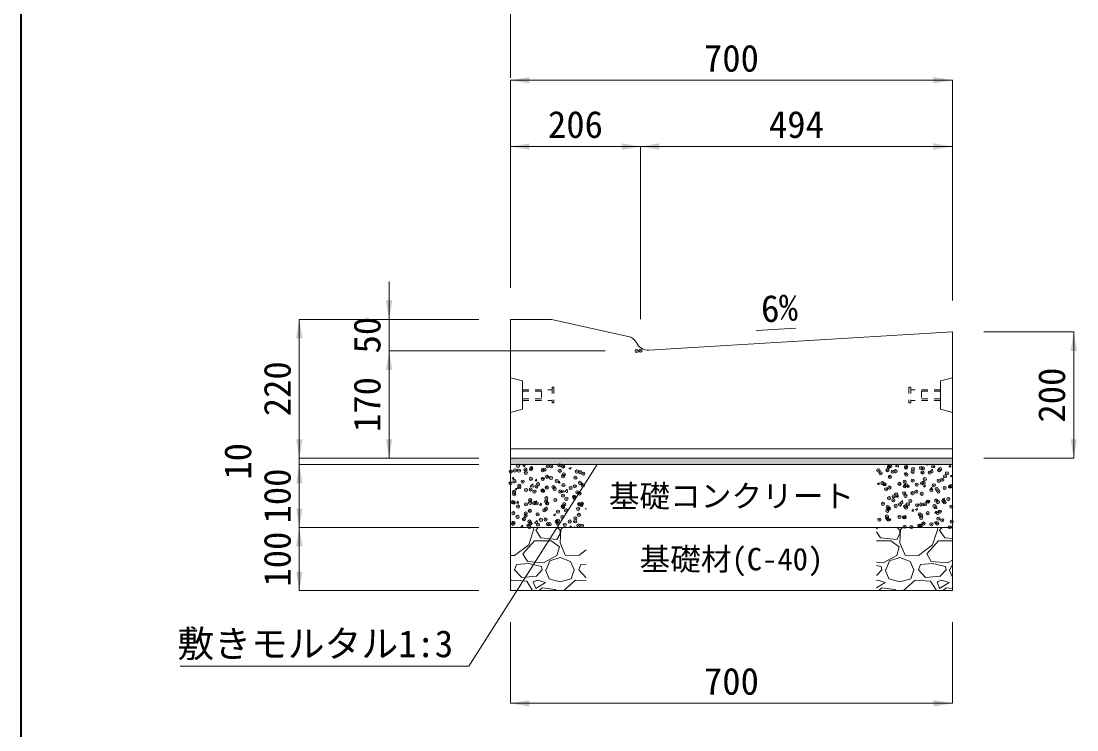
# Model space of a CAD drawing. Units: millimetres at full size; some dimension numbers follow another scale. Extents: x 10958 to 21458, y 2125 to 9550.
# Drawn here: x 11458 to 13130, y 3590 to 4714 of the extents above; entities that cross this region are included whole.
import ezdxf
from ezdxf.enums import TextEntityAlignment as Align

# ---------------------------------------------------------------- set-up
doc = ezdxf.new("R2010")
doc.units = ezdxf.units.MM
doc.header["$LTSCALE"] = 10
doc.header["$PDMODE"] = 32
doc.header["$PDSIZE"] = 5
doc.linetypes.add('USER1', pattern=[2, 1, -1])
doc.layers.add('ハッチング_モルタル', color=30, linetype='Continuous')
doc.layers.add('文字', color=41, linetype='Continuous')
for name, color, linetype, lineweight in [('ハッチング_基礎', 150, 'Continuous', 5), ('側溝', 2, 'Continuous', 20), ('図枠', 7, 'Continuous', 5), ('寸法線', 7, 'Continuous', 13), ('引出線', 4, 'Continuous', 13), ('舗装・基礎', 3, 'Continuous', 13), ('補助線', 8, 'Continuous', 20), ('部品', 3, 'USER1', 5)]:
    doc.layers.add(name, color=color, linetype=linetype, lineweight=lineweight)
doc.styles.add('ＭＳ ゴシック', font='')
doc.styles.get('ＭＳ ゴシック').set_extended_font_data('MS Gothic')

# ---------------------------------------------------------------- blocks, each defined once
blk = doc.blocks.new('filled_arrow')
at = {"color": 0, "linetype": 'Continuous', "lineweight": -2}
blk.add_solid([(7.5, 1.25), (0, 0), (7.5, -1.25)], dxfattribs=at)
blk = doc.blocks.new('open_arrow')
at = {"color": 0, "linetype": 'Continuous', "lineweight": -2}
blk.add_lwpolyline([(7.5, 1.25), (0, 0), (7.5, -1.25)], dxfattribs=at)

msp = doc.modelspace()

# ---------------------------------------------------------------- hatches: boundary and pattern name
at = {"layer": 'ハッチング_モルタル'}
msp.add_hatch(color=256, dxfattribs=at).paths.add_polyline_path([(12933.14, 4010.84), (12933.14, 4020.84), (12233.14, 4020.84), (12233.14, 4010.84)])

# ---------------------------------------------------------------- linework, layer by layer
at = {"layer": 'ハッチング_基礎'}
for p, q in [((12252.83, 4008.99), (12256.39, 4010.36)), ((12252.83, 4008.98), (12255.35, 4007.28)), ((12255.35, 4007.28), (12256.38, 4010.35)), ((12325.83, 4004.91), (12328.36, 4003.21)), ((12325.84, 4004.92), (12329.39, 4006.29)), ((12328.36, 4003.21), (12329.39, 4006.28)), ((12843.27, 4007.5), (12847.79, 4006.8)), ((12843.28, 4007.49), (12846.49, 4010.84)), ((12847.79, 4006.79), (12847.32, 4010.84)), ((12856.55, 3996.89), (12859.08, 3995.18)), ((12856.56, 3996.9), (12860.11, 3998.26)), ((12859.08, 3995.18), (12860.11, 3998.25)), ((12891.05, 4010.14), (12891.64, 4010.84)), ((12891.05, 4010.14), (12894.09, 4009.87)), ((12894.07, 4009.87), (12893.89, 4010.84)), ((12897.49, 3999.08), (12901.45, 4003.21)), ((12897.49, 3999.09), (12902.01, 3998.39)), ((12902.01, 3998.38), (12901.44, 4003.21)), ((12927.49, 4006.95), (12929.94, 4009.87)), ((12927.49, 4006.95), (12930.53, 4006.69)), ((12930.5, 4006.68), (12929.92, 4009.87)), ((12235.72, 3987.91), (12238.17, 3990.83)), ((12235.72, 3987.91), (12238.76, 3987.64)), ((12238.74, 3987.64), (12238.15, 3990.83)), ((12264.59, 3975.79), (12268.54, 3979.91)), ((12269.1, 3975.09), (12268.54, 3979.91)), ((12272.16, 3984.72), (12274.61, 3987.64)), ((12272.16, 3984.72), (12275.19, 3984.46)), ((12275.18, 3984.45), (12274.59, 3987.64)), ((12283.15, 3988.54), (12286.71, 3989.9)), ((12283.15, 3988.53), (12285.67, 3986.82)), ((12285.68, 3986.82), (12286.71, 3989.89)), ((12308.6, 3981.53), (12311.04, 3984.45)), ((12308.6, 3981.53), (12311.63, 3981.27)), ((12311.61, 3981.27), (12311.03, 3984.45)), ((12345.03, 3978.35), (12347.48, 3981.27)), ((12348.05, 3978.08), (12347.46, 3981.26)), ((12813.87, 3980.51), (12817.43, 3981.88)), ((12813.87, 3980.5), (12816.4, 3978.8)), ((12816.4, 3978.8), (12817.43, 3981.87)), ((12825.23, 3978.3), (12827.68, 3981.22)), ((12828.24, 3978.03), (12827.66, 3981.22)), ((12929.56, 3992.83), (12933.12, 3994.19)), ((12929.56, 3992.82), (12932.08, 3991.11)), ((12932.08, 3991.11), (12933.11, 3994.18)), ((12240.46, 3972.14), (12242.99, 3970.44)), ((12240.47, 3972.15), (12244.03, 3973.52)), ((12242.99, 3970.44), (12244.02, 3973.51)), ((12264.59, 3975.8), (12269.1, 3975.09)), ((12313.47, 3968.08), (12316, 3966.37)), ((12313.48, 3968.09), (12317.03, 3969.45)), ((12316, 3966.37), (12317.03, 3969.44)), ((12318.8, 3967.38), (12322.76, 3971.5)), ((12318.8, 3967.39), (12323.32, 3966.69)), ((12323.32, 3966.68), (12322.76, 3971.5)), ((12345.03, 3978.35), (12348.07, 3978.08)), ((12825.23, 3978.3), (12828.26, 3978.04)), ((12861.66, 3975.12), (12864.11, 3978.04)), ((12861.66, 3975.12), (12864.7, 3974.85)), ((12864.68, 3974.85), (12864.09, 3978.03)), ((12886.87, 3976.43), (12889.4, 3974.73)), ((12886.88, 3976.44), (12890.44, 3977.81)), ((12889.4, 3974.73), (12890.43, 3977.8)), ((12898.1, 3971.93), (12900.55, 3974.85)), ((12898.1, 3971.93), (12901.14, 3971.66)), ((12901.12, 3971.66), (12900.53, 3974.84)), ((12242.77, 3949.7), (12245.22, 3952.62)), ((12242.77, 3949.7), (12245.81, 3949.43)), ((12245.79, 3949.43), (12245.2, 3952.61)), ((12270.79, 3951.7), (12274.35, 3953.07)), ((12270.79, 3951.69), (12273.31, 3949.99)), ((12273.31, 3949.99), (12274.34, 3953.06)), ((12279.21, 3946.51), (12281.66, 3949.43)), ((12279.21, 3946.51), (12282.24, 3946.25)), ((12282.22, 3946.24), (12281.64, 3949.43)), ((12343.79, 3947.62), (12346.32, 3945.92)), ((12343.8, 3947.63), (12347.35, 3949)), ((12346.32, 3945.92), (12347.35, 3948.99)), ((12844.19, 3960.05), (12846.72, 3958.34)), ((12844.2, 3960.06), (12847.75, 3961.42)), ((12846.72, 3958.34), (12847.75, 3961.41)), ((12850.01, 3949.6), (12853.97, 3953.72)), ((12850.01, 3949.6), (12854.53, 3948.9)), ((12854.53, 3948.9), (12853.96, 3953.72)), ((12917.2, 3955.99), (12920.76, 3957.36)), ((12917.2, 3955.98), (12919.72, 3954.28)), ((12919.72, 3954.28), (12920.75, 3957.35)), ((12301.11, 3931.25), (12304.67, 3932.61)), ((12301.11, 3931.24), (12303.64, 3929.53)), ((12303.64, 3929.53), (12304.67, 3932.6)), ((12315.64, 3943.32), (12318.09, 3946.24)), ((12315.64, 3943.32), (12318.68, 3943.06)), ((12318.66, 3943.05), (12318.07, 3946.24)), ((12352.08, 3940.14), (12353.14, 3941.39)), ((12352.08, 3940.14), (12353.14, 3940.04)), ((12832.28, 3940.09), (12834.72, 3943.01)), ((12832.28, 3940.09), (12835.31, 3939.83)), ((12835.29, 3939.82), (12834.7, 3943.01)), ((12868.71, 3936.91), (12871.16, 3939.82)), ((12868.71, 3936.9), (12871.75, 3936.64)), ((12871.73, 3936.64), (12871.14, 3939.82)), ((12874.51, 3939.6), (12877.04, 3937.89)), ((12874.52, 3939.61), (12878.08, 3940.97)), ((12877.04, 3937.89), (12878.07, 3940.96)), ((12904.22, 3941.2), (12908.74, 3940.5)), ((12904.23, 3941.19), (12908.18, 3945.31)), ((12905.15, 3933.72), (12907.6, 3936.64)), ((12905.15, 3933.72), (12908.19, 3933.45)), ((12908.17, 3933.45), (12907.58, 3936.63)), ((12908.74, 3940.49), (12908.18, 3945.31)), ((12249.82, 3911.49), (12252.27, 3914.41)), ((12252.84, 3911.22), (12252.25, 3914.4)), ((12258.43, 3914.86), (12261.99, 3916.23)), ((12258.43, 3914.85), (12260.95, 3913.15)), ((12260.95, 3913.15), (12261.98, 3916.22)), ((12271.32, 3917.9), (12275.28, 3922.02)), ((12271.32, 3917.9), (12275.84, 3917.2)), ((12275.84, 3917.19), (12275.28, 3922.02)), ((12326.84, 3910.84), (12329.5, 3913.61)), ((12329.81, 3910.84), (12329.49, 3913.61)), ((12831.83, 3923.21), (12834.36, 3921.51)), ((12831.84, 3923.22), (12835.39, 3924.59)), ((12834.36, 3921.51), (12835.39, 3924.58)), ((12904.84, 3919.15), (12908.4, 3920.52)), ((12904.84, 3919.14), (12907.36, 3917.44)), ((12907.36, 3917.44), (12908.39, 3920.51)), ((12249.82, 3911.49), (12252.86, 3911.22)), ((12262.18, 3883.58), (12270.31, 3908.98)), ((12270.31, 3908.98), (12269.17, 3910.84)), ((12277.26, 3910.84), (12273.36, 3906.95)), ((12273.36, 3906.95), (12281.49, 3894.76)), ((12288.39, 3910.84), (12288.71, 3911.22)), ((12288.75, 3910.84), (12288.69, 3911.21)), ((12306.89, 3891.71), (12311.97, 3900.85)), ((12311.97, 3906.95), (12307.51, 3910.84)), ((12312.98, 3907.96), (12311.97, 3886.63)), ((12311.97, 3900.85), (12311.97, 3906.95)), ((12316.14, 3910.84), (12312.98, 3907.96)), ((12331.57, 3910.84), (12334.99, 3912.16)), ((12334.55, 3910.84), (12334.99, 3912.15)), ((12815.26, 3910.84), (12813.14, 3908.72)), ((12813.14, 3904.28), (12819.49, 3894.76)), ((12844.89, 3891.71), (12849.97, 3900.85)), ((12849.97, 3906.95), (12845.51, 3910.84)), ((12850.98, 3907.96), (12849.97, 3886.63)), ((12849.97, 3900.85), (12849.97, 3906.95)), ((12854.14, 3910.84), (12850.98, 3907.96)), ((12901.78, 3883.58), (12909.91, 3908.98)), ((12909.91, 3908.98), (12908.77, 3910.84)), ((12916.86, 3910.84), (12912.96, 3906.95)), ((12912.96, 3906.95), (12921.09, 3894.76)), ((12239.83, 3866.31), (12262.18, 3883.58)), ((12253.04, 3869.36), (12271.33, 3889.68)), ((12271.33, 3889.68), (12297.74, 3889.68)), ((12281.49, 3894.76), (12306.89, 3891.71)), ((12297.74, 3889.68), (12310.95, 3880.53)), ((12310.95, 3880.53), (12306.89, 3866.31)), ((12311.97, 3886.63), (12320.09, 3867.32)), ((12813.14, 3889.68), (12835.74, 3889.68)), ((12819.49, 3894.76), (12844.89, 3891.71)), ((12835.74, 3889.68), (12848.95, 3880.53)), ((12848.95, 3880.53), (12844.89, 3866.31)), ((12849.97, 3886.63), (12858.09, 3867.32)), ((12879.43, 3866.31), (12901.78, 3883.58)), ((12892.64, 3869.36), (12910.93, 3889.68)), ((12910.93, 3889.68), (12933.14, 3889.68)), ((12921.09, 3894.76), (12933.14, 3893.31)), ((12233.14, 3866.63), (12239.83, 3866.31)), ((12260.15, 3857.16), (12253.04, 3869.36)), ((12306.89, 3866.31), (12285.55, 3855.13)), ((12295.71, 3858.18), (12311.97, 3863.26)), ((12311.97, 3863.26), (12328.22, 3857.16)), ((12320.09, 3867.32), (12341.43, 3866.31)), ((12341.43, 3866.31), (12353.14, 3875.35)), ((12844.89, 3866.31), (12823.55, 3855.13)), ((12833.71, 3858.18), (12849.97, 3863.26)), ((12849.97, 3863.26), (12866.22, 3857.16)), ((12858.09, 3867.32), (12879.43, 3866.31)), ((12899.75, 3857.16), (12892.64, 3869.36)), ((12239.83, 3843.96), (12242.88, 3852.08)), ((12262.18, 3854.12), (12242.88, 3852.08)), ((12285.55, 3855.13), (12260.15, 3857.16)), ((12282.5, 3849.04), (12262.18, 3854.12)), ((12283.52, 3843.96), (12282.5, 3849.04)), ((12289.61, 3843.96), (12295.71, 3858.18)), ((12328.22, 3857.16), (12334.32, 3843.96)), ((12341.43, 3843.96), (12344.48, 3852.08)), ((12353.14, 3852.99), (12344.48, 3852.08)), ((12823.55, 3855.13), (12813.14, 3855.96)), ((12820.5, 3849.04), (12813.14, 3850.88)), ((12821.52, 3843.96), (12820.5, 3849.04)), ((12827.61, 3843.96), (12833.71, 3858.18)), ((12866.22, 3857.16), (12872.32, 3843.96)), ((12879.43, 3843.96), (12882.48, 3852.08)), ((12901.78, 3854.12), (12882.48, 3852.08)), ((12925.15, 3855.13), (12899.75, 3857.16)), ((12922.1, 3849.04), (12901.78, 3854.12)), ((12923.12, 3843.96), (12922.1, 3849.04)), ((12933.14, 3859.31), (12925.15, 3855.13)), ((12929.21, 3843.96), (12933.14, 3853.1)), ((12251.01, 3831.76), (12239.83, 3843.96)), ((12274.37, 3833.8), (12251.01, 3831.76)), ((12283.52, 3843.96), (12274.37, 3833.8)), ((12288.6, 3843.96), (12294.69, 3829.73)), ((12294.69, 3829.73), (12311.97, 3824.65)), ((12311.97, 3824.65), (12329.24, 3829.73)), ((12329.24, 3829.73), (12334.32, 3843.96)), ((12352.61, 3831.76), (12341.43, 3843.96)), ((12353.14, 3831.81), (12352.61, 3831.76)), ((12821.52, 3843.96), (12813.14, 3834.64)), ((12826.6, 3843.96), (12832.69, 3829.73)), ((12832.69, 3829.73), (12849.97, 3824.65)), ((12849.97, 3824.65), (12867.24, 3829.73)), ((12867.24, 3829.73), (12872.32, 3843.96)), ((12890.61, 3831.76), (12879.43, 3843.96)), ((12913.97, 3833.8), (12890.61, 3831.76)), ((12923.12, 3843.96), (12913.97, 3833.8)), ((12928.2, 3843.96), (12933.14, 3832.44)), ((12234.75, 3827.7), (12233.14, 3826.22)), ((12259.13, 3825.67), (12234.75, 3827.7)), ((12268.19, 3810.84), (12259.13, 3825.67)), ((12276.41, 3827.7), (12269.29, 3824.65)), ((12269.29, 3824.65), (12273.36, 3814.49)), ((12273.36, 3814.49), (12288.6, 3823.64)), ((12288.6, 3823.64), (12276.41, 3827.7)), ((12283.52, 3815.51), (12278.86, 3810.84)), ((12303.84, 3812.46), (12283.52, 3815.51)), ((12336.35, 3827.7), (12317.89, 3810.84)), ((12353.14, 3826.3), (12336.35, 3827.7)), ((12814.41, 3827.7), (12813.14, 3827.15)), ((12813.14, 3815.56), (12826.6, 3823.64)), ((12826.6, 3823.64), (12814.41, 3827.7)), ((12821.52, 3815.51), (12816.86, 3810.84)), ((12841.84, 3812.46), (12821.52, 3815.51)), ((12874.35, 3827.7), (12855.89, 3810.84)), ((12898.73, 3825.67), (12874.35, 3827.7)), ((12907.79, 3810.84), (12898.73, 3825.67)), ((12916.01, 3827.7), (12908.89, 3824.65)), ((12908.89, 3824.65), (12912.96, 3814.49)), ((12912.96, 3814.49), (12928.2, 3823.64)), ((12928.2, 3823.64), (12916.01, 3827.7)), ((12923.12, 3815.51), (12918.46, 3810.84)), ((12933.14, 3814.01), (12923.12, 3815.51)), ((12305.69, 3810.84), (12303.84, 3812.46)), ((12843.69, 3810.84), (12841.84, 3812.46))]:
    msp.add_line(p, q, dxfattribs=at)
for p in [(12233.85, 3999.47), (12240.25, 4001.39), (12245.3, 4008.59), (12246.57, 4001.14), (12257.06, 4003.05), (12257.47, 3997.44), (12265.81, 4003.67), (12266.33, 4004.97), (12284.18, 4001.9), (12287.09, 4002.52), (12291.99, 4008.22), (12297.89, 4007.9), (12310.61, 4009.57), (12311.3, 4000.75), (12316.72, 4007.61), (12317.76, 3995.12), (12338.42, 3999.61), (12343.84, 3998.7), (12348.57, 3996.29), (12816.01, 4001.42), (12819.47, 3996.87), (12830.36, 4001.78), (12832.41, 4007.1), (12834.67, 4008.21), (12838.71, 3999.41), (12843.12, 4000.27), (12859.53, 4005.95), (12859.99, 4006.87), (12860.13, 3994.88), (12870.24, 3999.13), (12870.79, 4003.63), (12883.51, 4005.31), (12885.79, 3998.13), (12886.65, 4004.81), (12897.36, 3997.98), (12902.75, 4007.84), (12912.18, 4001.94), (12913.77, 4003.66), (12924.48, 3996.84), (12233.21, 3981.1), (12239.63, 3984.48), (12252.45, 3983.64), (12265.72, 3988.06), (12276.87, 3979.66), (12284.53, 3987.86), (12291.38, 3991.31), (12297.25, 3989.53), (12306.5, 3984.75), (12316.49, 3992.07), (12317.14, 3978.21), (12336.12, 3989.83), (12343.23, 3981.79), (12347.92, 3977.93), (12822.31, 3981.28), (12825.35, 3979.37), (12834.05, 3991.3), (12849.43, 3980.13), (12857.43, 3983.59), (12859.52, 3977.97), (12870.15, 3985.27), (12876.54, 3978.98), (12885.18, 3981.22), (12887.51, 3981.64), (12889.39, 3987.8), (12903.66, 3977.84), (12911.56, 3985.03), (12917.14, 3986.73), (12921.47, 3992.03), (12239.02, 3967.57), (12239.08, 3963.6), (12247.17, 3977.09), (12247.24, 3974.57), (12257.88, 3970.26), (12265.1, 3971.15), (12271.16, 3967.82), (12274.29, 3975.94), (12283.88, 3969.5), (12285, 3969.12), (12290.76, 3974.4), (12301.41, 3974.8), (12303.12, 3972.03), (12312.12, 3967.97), (12316.53, 3961.3), (12328.52, 3973.65), (12335.2, 3976.26), (12339.24, 3966.83), (12342.61, 3964.87), (12828.26, 3971.47), (12833.43, 3974.39), (12844.07, 3963.56), (12856.78, 3965.23), (12857.89, 3976.56), (12858.9, 3961.06), (12870.06, 3965.4), (12876.02, 3967.77), (12884.56, 3964.31), (12899.69, 3970.49), (12908.1, 3971.99), (12910.94, 3968.12), (12920.82, 3973.66), (12929.31, 3975.57), (12930.78, 3976.69), (12237.06, 3951.26), (12238.4, 3950.66), (12245.15, 3944.26), (12257.8, 3947.79), (12264.18, 3950.12), (12264.48, 3954.24), (12270.52, 3949.46), (12274.77, 3949.35), (12289.76, 3952), (12290.14, 3957.49), (12291.3, 3948.97), (12304.4, 3954.44), (12315.91, 3944.39), (12318.42, 3947.83), (12321.84, 3956.22), (12334.02, 3959.52), (12334.56, 3957.89), (12341.99, 3947.96), (12345.54, 3946.68), (12346.2, 3948.37), (12823.13, 3948.49), (12832.82, 3957.48), (12839.53, 3954.17), (12840.43, 3960.32), (12843.42, 3945.2), (12850.24, 3947.35), (12858.28, 3944.15), (12862.66, 3947.73), (12866.65, 3953.03), (12877.36, 3946.2), (12883.94, 3947.4), (12889.46, 3947.63), (12893.77, 3951.88), (12894.74, 3951.95), (12904.48, 3945.06), (12907.46, 3953.63), (12910.32, 3951.21), (12919.09, 3952.71), (12920.89, 3950.73), (12926.7, 3956.16), (12931.6, 3943.91), (12237.78, 3933.75), (12244.44, 3927.75), (12257.15, 3929.43), (12257.32, 3933.11), (12263.86, 3937.33), (12276.39, 3931.96), (12286.94, 3938.2), (12289.52, 3940.58), (12308.48, 3936.18), (12315.29, 3927.48), (12316.57, 3943.28), (12321.19, 3937.86), (12340.43, 3940.39), (12341.37, 3931.05), (12829.43, 3928.35), (12830.21, 3937.46), (12830.7, 3943.52), (12832.2, 3940.57), (12849.29, 3927.69), (12856.54, 3927.2), (12857.66, 3927.24), (12859.84, 3942.54), (12881.38, 3931.92), (12883.32, 3930.49), (12894.09, 3933.59), (12909.71, 3934.3), (12913.33, 3936.12), (12237.16, 3916.84), (12237.88, 3918.48), (12254.29, 3924.16), (12263.03, 3911.92), (12263.25, 3920.41), (12265, 3917.34), (12276.72, 3915.33), (12281.41, 3923.01), (12288.91, 3923.67), (12292.12, 3916.19), (12295.11, 3916.15), (12306.35, 3920.42), (12307.83, 3917.82), (12308.53, 3921.87), (12319.24, 3915.04), (12327.07, 3920.35), (12335.64, 3920.72), (12335.97, 3925.5), (12340.75, 3914.14), (12346.35, 3913.9), (12817.34, 3923.49), (12830.05, 3925.16), (12831.58, 3923.66), (12857.74, 3912.23), (12868.01, 3911.88), (12880.73, 3913.56), (12882.7, 3913.58), (12883.66, 3926.06), (12887.36, 3917.32), (12899.97, 3916.09), (12909.09, 3917.39), (12910.78, 3924.91), (12916.99, 3922.4), (12929.16, 3911.25), (12932.05, 3920.31)]:
    msp.add_point(p, dxfattribs=at)
at = {"layer": '側溝'}
for p, q in [((12233.14, 4240.84), (12298.14, 4240.84)), ((12233.14, 4020.84), (12233.14, 4240.84)), ((12298.14, 4240.84), (12419.63, 4213.84)), ((12933.14, 4220.84), (12452.39, 4192)), ((12933.14, 4020.84), (12933.14, 4220.84)), ((12933.14, 4020.84), (12233.14, 4020.84))]:
    msp.add_line(p, q, dxfattribs=at)
at = {"layer": '側溝', "lineweight": 9}
for p, q in [((12233.14, 4148.34), (12252.14, 4143.34)), ((12933.14, 4148.34), (12914.14, 4143.34)), ((12252.14, 4143.34), (12252.14, 4098.34)), ((12914.14, 4143.34), (12914.14, 4098.34)), ((12252.14, 4098.34), (12233.14, 4093.34)), ((12914.14, 4098.34), (12933.14, 4093.34)), ((12933.14, 4035.84), (12233.14, 4035.84))]:
    msp.add_line(p, q, dxfattribs=at)
at = {"layer": '側溝'}
for centre, start, end in [((12415.29, 4194.32), 29.42851, 77.47119), ((12451.12, 4211.96), 202.98985, 273.43363)]:
    msp.add_arc(centre, 20, start, end, dxfattribs=at)
at = {"layer": '図枠', "lineweight": 40}
msp.add_line((11458.14, 2374.64), (11458.14, 9299.64), dxfattribs=at)
at = {"layer": '寸法線'}
for p, q in [((12233.14, 4623.57), (12233.14, 4897.11)), ((12933.14, 4619.84), (12233.14, 4619.84)), ((12233.14, 4290.84), (12233.14, 4619.84)), ((12933.14, 4270.84), (12933.14, 4619.84)), ((12439.09, 4514.84), (12233.14, 4514.84)), ((12233.14, 4290.84), (12233.14, 4514.84)), ((12933.14, 4514.84), (12439.09, 4514.84)), ((12439.09, 4241.2), (12439.09, 4514.84)), ((12439.09, 4241.2), (12439.09, 4514.84)), ((12933.14, 4270.84), (12933.14, 4514.84)), ((12040.95, 4130.84), (12040.95, 4300.84)), ((11898.77, 4020.84), (11898.77, 4240.84)), ((12183.14, 4240.84), (11898.77, 4240.84)), ((12183.14, 4240.84), (12040.95, 4240.84)), ((12983.14, 4220.84), (13125.32, 4220.84)), ((13125.32, 4220.84), (13125.32, 4020.84)), ((12040.95, 4020.84), (12040.95, 4190.84)), ((12383.14, 4190.84), (12040.95, 4190.84)), ((12383.14, 4190.84), (12040.95, 4190.84)), ((11898.77, 4050.84), (11898.77, 3980.84)), ((12183.14, 4020.84), (11898.77, 4020.84)), ((12183.14, 4020.84), (11898.77, 4020.84)), ((12183.14, 4020.84), (12040.95, 4020.84)), ((12983.14, 4020.84), (13125.32, 4020.84)), ((12183.14, 4010.84), (11898.77, 4010.84)), ((11898.77, 4010.84), (11898.77, 3850.84)), ((12183.14, 4010.84), (11898.77, 4010.84)), ((11898.77, 3970.84), (11898.77, 3810.84)), ((12183.14, 3910.84), (11898.77, 3910.84)), ((12183.14, 3910.84), (11898.77, 3910.84)), ((12183.14, 3810.84), (11898.77, 3810.84)), ((12233.14, 3760.84), (12233.14, 3632.26)), ((12933.14, 3760.84), (12933.14, 3632.26)), ((12233.14, 3632.26), (12933.14, 3632.26))]:
    msp.add_line(p, q, dxfattribs=at)
at = {"layer": '引出線'}
for points in [[(12622.79, 4223.11), (12685.36, 4226.98), (12632.01, 4223.68)], [(12370.3, 4010.84), (12167.47, 3691.33), (11710.06, 3691.33)]]:
    msp.add_lwpolyline(points, dxfattribs=at)
at = {"layer": '舗装・基礎'}
for points in [[(12233.14, 4020.84), (12933.14, 4020.84), (12933.14, 4010.84), (12233.14, 4010.84)], [(12233.14, 4010.84), (12933.14, 4010.84), (12933.14, 3910.84), (12233.14, 3910.84)], [(12233.14, 3910.84), (12933.14, 3910.84), (12933.14, 3810.84), (12233.14, 3810.84)]]:
    msp.add_lwpolyline(points, close=True, dxfattribs=at)
at = {"layer": '補助線'}
for p in [(12433.14, 4190.84), (12439.09, 4191.2)]:
    msp.add_point(p, dxfattribs=at)
at = {"layer": '部品'}
for p, q in [((12299.14, 4133.34), (12302.14, 4133.34)), ((12299.14, 4133.34), (12299.14, 4108.34)), ((12302.14, 4133.34), (12302.14, 4108.34)), ((12867.14, 4133.34), (12864.14, 4133.34)), ((12864.14, 4133.34), (12864.14, 4108.34)), ((12867.14, 4133.34), (12867.14, 4108.34)), ((12252.14, 4129.34), (12299.14, 4129.34)), ((12252.14, 4126.84), (12282.14, 4126.84)), ((12252.14, 4114.84), (12282.14, 4114.84)), ((12282.14, 4126.84), (12282.14, 4114.84)), ((12914.14, 4129.34), (12867.14, 4129.34)), ((12914.14, 4126.84), (12884.14, 4126.84)), ((12884.14, 4126.84), (12884.14, 4114.84)), ((12914.14, 4114.84), (12884.14, 4114.84)), ((12252.14, 4112.34), (12299.14, 4112.34)), ((12299.14, 4108.34), (12302.14, 4108.34)), ((12867.14, 4108.34), (12864.14, 4108.34)), ((12914.14, 4112.34), (12867.14, 4112.34))]:
    msp.add_line(p, q, dxfattribs=at)

# ---------------------------------------------------------------- block references
at = {"layer": '寸法線', "xscale": 4, "yscale": 4}
for p in [(12233.14, 4619.84), (12233.14, 4514.84), (12439.09, 4514.84), (12233.14, 3632.26)]:
    msp.add_blockref('filled_arrow', p, dxfattribs=at)
for p, rotation in [((12933.14, 4619.84), 180), ((12439.09, 4514.84), 180), ((12933.14, 4514.84), 180), ((12040.95, 4240.84), 90), ((11898.77, 4240.84), 270), ((13125.32, 4220.84), 270), ((12040.95, 4190.84), 270), ((12040.95, 4190.84), 270), ((11898.77, 4020.84), 90), ((12040.95, 4020.84), 90), ((13125.32, 4020.84), 90), ((11898.77, 4010.84), 270), ((11898.77, 3910.84), 90), ((11898.77, 3910.84), 270), ((11898.77, 3810.84), 90), ((12933.14, 3632.26), 180)]:
    msp.add_blockref('filled_arrow', p, dxfattribs=dict(at, rotation=rotation))
at = {"layer": '引出線', "xscale": 0.133, "yscale": 0.133}
for name, p, rotation in [('open_arrow', (12622.79, 4223.11), 3.5), ('filled_arrow', (12370.3, 4010.84), 237.6)]:
    msp.add_blockref(name, p, dxfattribs=dict(at, rotation=rotation))

# ---------------------------------------------------------------- texts
at = {"layer": '寸法線', "style": 'ＭＳ ゴシック'}
for s, p in [('700', (12583.14, 4654.84)), ('206', (12336.11, 4549.84)), ('494', (12686.11, 4549.84)), ('700', (12583.14, 3667.26))]:
    msp.add_text(s, height=42.72, dxfattribs=at).set_placement(p, align=Align.MIDDLE_CENTER)
for s, p in [('50', (12005.95, 4215.84)), ('220', (11863.77, 4130.84)), ('200', (13090.32, 4120.84)), ('170', (12005.95, 4105.84)), ('10', (11801.27, 4015.84)), ('100', (11863.77, 3960.84)), ('100', (11863.77, 3860.84))]:
    msp.add_text(s, height=42.72, rotation=90, dxfattribs=at).set_placement(p, align=Align.MIDDLE_CENTER)
at = {"layer": '引出線', "style": 'ＭＳ ゴシック'}
msp.add_text('6%', height=42.72, rotation=3.54, dxfattribs=at).set_placement((12628.62, 4278.49), align=Align.TOP_LEFT)
msp.add_text('敷きモルタル1:3', height=42.72, dxfattribs=at).set_placement((12142.47, 3748.08), align=Align.TOP_RIGHT)
at = {"layer": '文字', "style": 'ＭＳ ゴシック'}
for s, p in [('基礎コンクリート', (12583.14, 3960.84)), ('基礎材(C-40)', (12583.14, 3860.84))]:
    msp.add_text(s, height=35.6, dxfattribs=at).set_placement(p, align=Align.MIDDLE_CENTER)

doc.saveas('drawing.dxf')
